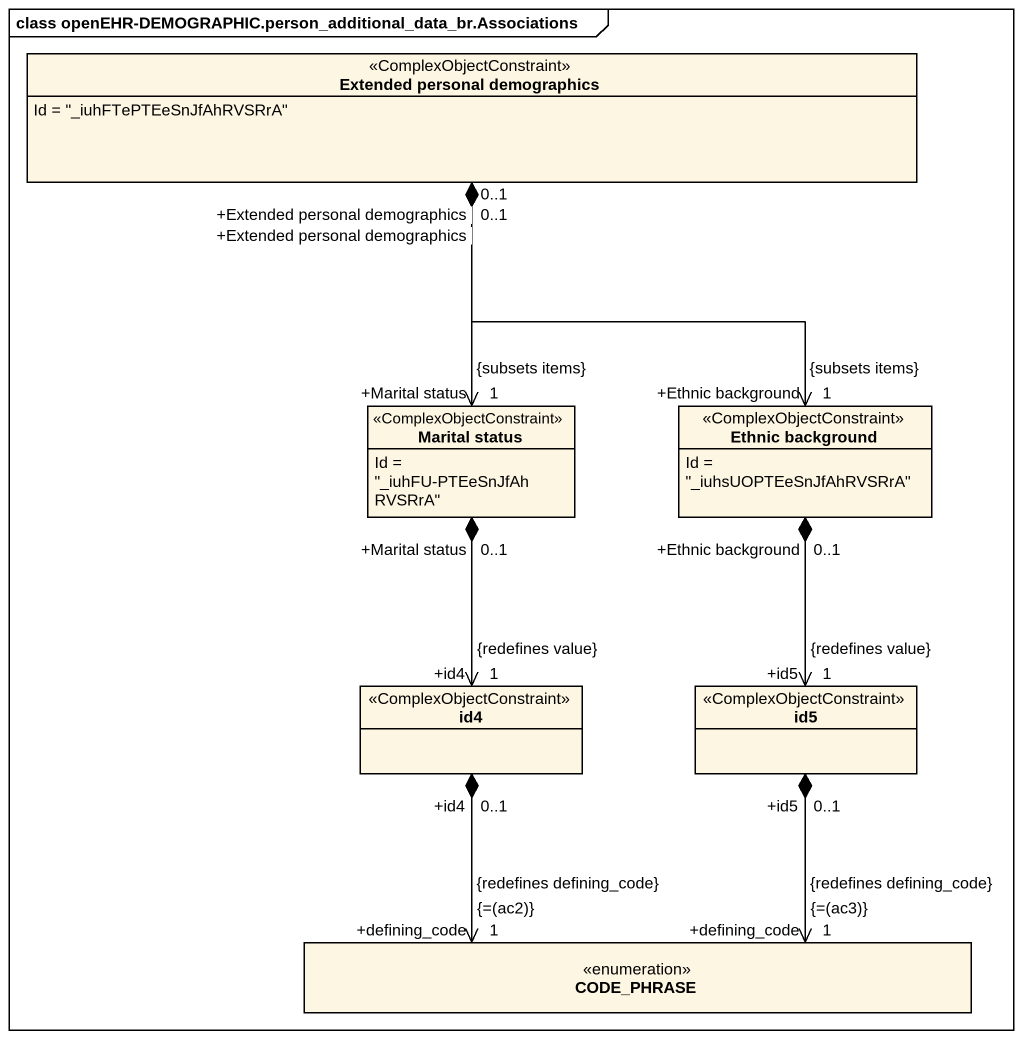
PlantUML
@startuml
mainframe class openEHR-DEMOGRAPHIC.person_additional_data_br.Associations
hide circle
hide empty members
class "Extended personal demographics" as Extended_personal <<ComplexObjectConstraint>> {
  Id = "_iuhFTePTEeSnJfAhRVSRrA"
}
class "Marital status" as Marital_status <<ComplexObjectConstraint>> {
  Id = "_iuhFU-PTEeSnJfAhRVSRrA"
}
class "Ethnic background" as Ethnic_background <<ComplexObjectConstraint>> {
  Id = "_iuhsUOPTEeSnJfAhRVSRrA"
}
class id4 <<ComplexObjectConstraint>>
class id5 <<ComplexObjectConstraint>>
enum CODE_PHRASE
Extended_personal "+Extended personal demographics\n0..1" *--> "+Marital status\n1\n{subsets items}" Marital_status
Extended_personal "+Extended personal demographics\n0..1" *--> "+Ethnic background\n1\n{subsets items}" Ethnic_background
Marital_status "+Marital status\n0..1" *--> "+id4\n1\n{redefines value}" id4
Ethnic_background "+Ethnic background\n0..1" *--> "+id5\n1\n{redefines value}" id5
id4 "+id4\n0..1" *--> "+defining_code\n1\n{=(ac2)}\n{redefines defining_code}" CODE_PHRASE
id5 "+id5\n0..1" *--> "+defining_code\n1\n{=(ac3)}\n{redefines defining_code}" CODE_PHRASE
@enduml
